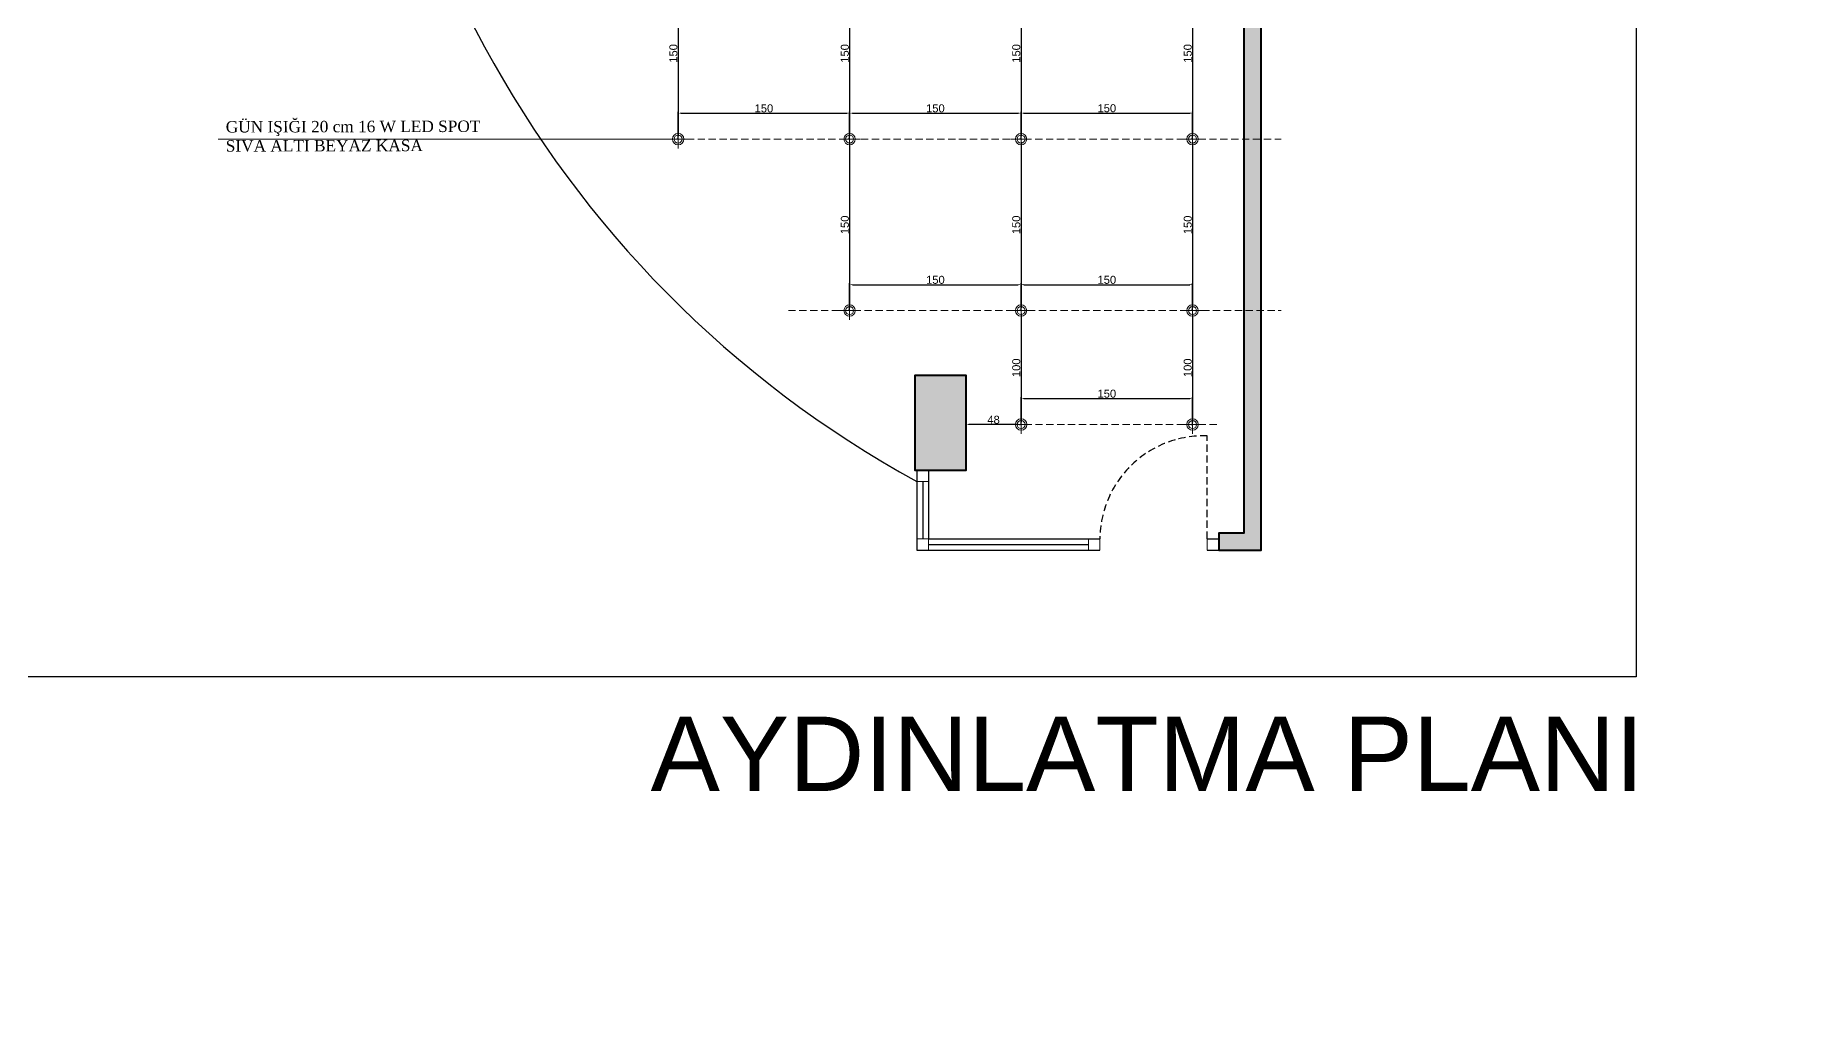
# Model space of a CAD drawing. Header units: millimetres. Extents: x 1287 to 21021, y -1522 to 4173.
# Drawn here: x 6729 to 8272, y 2344 to 3197 of the extents above; entities that cross this region are included whole.
import ezdxf

# ---------------------------------------------------------------- set-up
doc = ezdxf.new("R2010")
doc.units = ezdxf.units.MM
doc.linetypes.add('DASHED2', pattern=[9.525, 6.35, -3.175])
for name, color, linetype, lineweight in [('APLİK', 221, 'Continuous', 20), ('DOĞRAMA', 4, 'Continuous', 25), ('DUVAR', 7, 'Continuous', 40), ('LAMBRİ', 105, 'Continuous', 25), ('PERGOLA', 4, 'Continuous', 9), ('Sebe - Aydınlatma', 240, 'Continuous', 18), ('SPOT', 61, 'Continuous', 5), ('ÖLÇÜ', 40, 'Continuous', 5)]:
    doc.layers.add(name, color=color, linetype=linetype, lineweight=lineweight)
doc.layers.add('Yazı', color=7, linetype='Continuous')
doc.styles.add('OLCU', font='arial.ttf')
doc.styles.get("Standard").update_dxf_attribs({"font": 'arial.ttf'})
doc.dimstyles.new('ISO-25', dxfattribs={"dimtxt": 2.5, "dimasz": 2.5, "dimexe": 1.25, "dimexo": 0.625, "dimtad": 1, "dimtxsty": 'Standard', "dimcen": 2.5, "dimadec": 0, "dimazin": 0, "dimtfac": 1, "dimtmove": 0, "dimatfit": 3, "dimfxl": 1, "dimarcsym": 0})
pattern_1 = [(45, (-115.6037, -4964.37885), (-0.67351921, 0.67351921), []), (45, (-115.1547, -4964.37885), (-0.67351921, 0.67351921), [])]

# ---------------------------------------------------------------- blocks, each defined once
blk = doc.blocks.new('*D102')
at = {"layer": 'Defpoints', "color": 0, "transparency": 16777216}
for p in [(10278.2, 2978.5), (10128.2, 2955.8), (10278.2, 2955.8)]:
    blk.add_point(p, dxfattribs=at)
at = {"layer": 'ÖLÇÜ', "color": 0, "lineweight": -2, "transparency": 16777216}
for p, q in [((10128.2, 2956.4), (10128.2, 2979.8)), ((10130.7, 2978.5), (10275.7, 2978.5)), ((10278.2, 2956.4), (10278.2, 2979.8))]:
    blk.add_line(p, q, dxfattribs=at)
at = {"layer": 'ÖLÇÜ', "color": 0, "transparency": 16777216}
for points in [[(10130.7, 2978.9), (10130.7, 2978.1), (10128.2, 2978.5)], [(10275.7, 2978.9), (10275.7, 2978.1), (10278.2, 2978.5)]]:
    blk.add_solid(points, dxfattribs=at)
at = {"layer": 'ÖLÇÜ', "color": 0, "lineweight": 0, "transparency": 16777216, "insert": (10203.2, 2982.7), "char_height": 7, "attachment_point": 5}
blk.add_mtext('150', dxfattribs=at)
blk = doc.blocks.new('*D103')
at = {"layer": 'Defpoints', "color": 0, "transparency": 16777216}
for p in [(10128.2, 3105.8), (10128.2, 2955.8), (10128.2, 2955.8)]:
    blk.add_point(p, dxfattribs=at)
at = {"layer": 'ÖLÇÜ', "color": 0, "lineweight": -2, "transparency": 16777216}
for p, q in [((10127.5, 3105.8), (10126.9, 3105.8)), ((10128.2, 3103.3), (10128.2, 2958.3)), ((10127.5, 2955.8), (10126.9, 2955.8))]:
    blk.add_line(p, q, dxfattribs=at)
at = {"layer": 'ÖLÇÜ', "color": 0, "transparency": 16777216}
for points in [[(10127.7, 3103.3), (10128.6, 3103.3), (10128.2, 3105.8)], [(10127.7, 2958.3), (10128.6, 2958.3), (10128.2, 2955.8)]]:
    blk.add_solid(points, dxfattribs=at)
at = {"layer": 'ÖLÇÜ', "color": 0, "lineweight": 0, "transparency": 16777216, "insert": (10124, 3030.8), "char_height": 7, "attachment_point": 5, "rotation": 90}
blk.add_mtext('150', dxfattribs=at)
blk = doc.blocks.new('*D104')
at = {"layer": 'Defpoints', "color": 0, "transparency": 16777216}
for p in [(10278.2, 3105.8), (10278.2, 2955.8), (10278.2, 2955.8)]:
    blk.add_point(p, dxfattribs=at)
at = {"layer": 'ÖLÇÜ', "color": 0, "lineweight": -2, "transparency": 16777216}
for p, q in [((10277.5, 3105.8), (10276.9, 3105.8)), ((10278.2, 3103.3), (10278.2, 2958.3)), ((10277.5, 2955.8), (10276.9, 2955.8))]:
    blk.add_line(p, q, dxfattribs=at)
at = {"layer": 'ÖLÇÜ', "color": 0, "transparency": 16777216}
for points in [[(10277.7, 3103.3), (10278.6, 3103.3), (10278.2, 3105.8)], [(10277.7, 2958.3), (10278.6, 2958.3), (10278.2, 2955.8)]]:
    blk.add_solid(points, dxfattribs=at)
at = {"layer": 'ÖLÇÜ', "color": 0, "lineweight": 0, "transparency": 16777216, "insert": (10274, 3030.8), "char_height": 7, "attachment_point": 5, "rotation": 90}
blk.add_mtext('150', dxfattribs=at)
blk = doc.blocks.new('*D105')
at = {"layer": 'Defpoints', "color": 0, "transparency": 16777216}
for p in [(10428.2, 3105.8), (10428.2, 2955.8), (10428.2, 2955.8)]:
    blk.add_point(p, dxfattribs=at)
at = {"layer": 'ÖLÇÜ', "color": 0, "lineweight": -2, "transparency": 16777216}
for p, q in [((10427.5, 3105.8), (10426.9, 3105.8)), ((10428.2, 3103.3), (10428.2, 2958.3)), ((10427.5, 2955.8), (10426.9, 2955.8))]:
    blk.add_line(p, q, dxfattribs=at)
at = {"layer": 'ÖLÇÜ', "color": 0, "transparency": 16777216}
for points in [[(10427.7, 3103.3), (10428.6, 3103.3), (10428.2, 3105.8)], [(10427.7, 2958.3), (10428.6, 2958.3), (10428.2, 2955.8)]]:
    blk.add_solid(points, dxfattribs=at)
at = {"layer": 'ÖLÇÜ', "color": 0, "lineweight": 0, "transparency": 16777216, "insert": (10424, 3030.8), "char_height": 7, "attachment_point": 5, "rotation": 90}
blk.add_mtext('150', dxfattribs=at)
blk = doc.blocks.new('*D106')
at = {"layer": 'Defpoints', "color": 0, "transparency": 16777216}
for p in [(10428.2, 2978.5), (10278.2, 2955.8), (10428.2, 2955.8)]:
    blk.add_point(p, dxfattribs=at)
at = {"layer": 'ÖLÇÜ', "color": 0, "lineweight": -2, "transparency": 16777216}
for p, q in [((10278.2, 2956.5), (10278.2, 2979.8)), ((10280.7, 2978.5), (10425.7, 2978.5)), ((10428.2, 2956.5), (10428.2, 2979.8))]:
    blk.add_line(p, q, dxfattribs=at)
at = {"layer": 'ÖLÇÜ', "color": 0, "transparency": 16777216}
for points in [[(10280.7, 2979), (10280.7, 2978.1), (10278.2, 2978.5)], [(10425.7, 2979), (10425.7, 2978.1), (10428.2, 2978.5)]]:
    blk.add_solid(points, dxfattribs=at)
at = {"layer": 'ÖLÇÜ', "color": 0, "lineweight": 0, "transparency": 16777216, "insert": (10353.2, 2982.7), "char_height": 7, "attachment_point": 5}
blk.add_mtext('150', dxfattribs=at)
blk = doc.blocks.new('*D107')
at = {"layer": 'Defpoints', "color": 0, "transparency": 16777216}
for p in [(10428.2, 2878.9), (10278.2, 2856.2), (10428.2, 2856.2)]:
    blk.add_point(p, dxfattribs=at)
at = {"layer": 'ÖLÇÜ', "color": 0, "lineweight": -2, "transparency": 16777216}
for p, q in [((10278.2, 2856.8), (10278.2, 2880.1)), ((10280.7, 2878.9), (10425.7, 2878.9)), ((10428.2, 2856.8), (10428.2, 2880.1))]:
    blk.add_line(p, q, dxfattribs=at)
at = {"layer": 'ÖLÇÜ', "color": 0, "transparency": 16777216}
for points in [[(10280.7, 2879.3), (10280.7, 2878.4), (10278.2, 2878.9)], [(10425.7, 2879.3), (10425.7, 2878.4), (10428.2, 2878.9)]]:
    blk.add_solid(points, dxfattribs=at)
at = {"layer": 'ÖLÇÜ', "color": 0, "lineweight": 0, "transparency": 16777216, "insert": (10353.2, 2883.1), "char_height": 7, "attachment_point": 5}
blk.add_mtext('150', dxfattribs=at)
blk = doc.blocks.new('*D108')
at = {"layer": 'Defpoints', "color": 0, "transparency": 16777216}
for p in [(10278.2, 2955.8), (10278.2, 2855.8), (10278.2, 2855.8)]:
    blk.add_point(p, dxfattribs=at)
at = {"layer": 'ÖLÇÜ', "color": 0, "lineweight": -2, "transparency": 16777216}
for p, q in [((10277.5, 2955.8), (10276.9, 2955.8)), ((10278.2, 2953.3), (10278.2, 2858.3)), ((10277.5, 2855.8), (10276.9, 2855.8))]:
    blk.add_line(p, q, dxfattribs=at)
at = {"layer": 'ÖLÇÜ', "color": 0, "transparency": 16777216}
for points in [[(10277.7, 2953.3), (10278.6, 2953.3), (10278.2, 2955.8)], [(10277.7, 2858.3), (10278.6, 2858.3), (10278.2, 2855.8)]]:
    blk.add_solid(points, dxfattribs=at)
at = {"layer": 'ÖLÇÜ', "color": 0, "lineweight": 0, "transparency": 16777216, "insert": (10274, 2905.8), "char_height": 7, "attachment_point": 5, "rotation": 90}
blk.add_mtext('100', dxfattribs=at)
blk = doc.blocks.new('*D109')
at = {"layer": 'Defpoints', "color": 0, "transparency": 16777216}
for p in [(10428.2, 2955.8), (10428.2, 2855.8), (10428.2, 2855.8)]:
    blk.add_point(p, dxfattribs=at)
at = {"layer": 'ÖLÇÜ', "color": 0, "lineweight": -2, "transparency": 16777216}
for p, q in [((10427.5, 2955.8), (10426.9, 2955.8)), ((10428.2, 2953.3), (10428.2, 2858.3)), ((10427.5, 2855.8), (10426.9, 2855.8))]:
    blk.add_line(p, q, dxfattribs=at)
at = {"layer": 'ÖLÇÜ', "color": 0, "transparency": 16777216}
for points in [[(10427.7, 2953.3), (10428.6, 2953.3), (10428.2, 2955.8)], [(10427.7, 2858.3), (10428.6, 2858.3), (10428.2, 2855.8)]]:
    blk.add_solid(points, dxfattribs=at)
at = {"layer": 'ÖLÇÜ', "color": 0, "lineweight": 0, "transparency": 16777216, "insert": (10424, 2905.8), "char_height": 7, "attachment_point": 5, "rotation": 90}
blk.add_mtext('100', dxfattribs=at)
blk = doc.blocks.new('*D110')
at = {"layer": 'Defpoints', "color": 0, "transparency": 16777216}
for p in [(10128.2, 3128.5), (9978.2, 3105.8), (10128.2, 3105.8)]:
    blk.add_point(p, dxfattribs=at)
at = {"layer": 'ÖLÇÜ', "color": 0, "lineweight": -2, "transparency": 16777216}
for p, q in [((9978.2, 3106.5), (9978.2, 3129.8)), ((9980.7, 3128.5), (10125.7, 3128.5)), ((10128.2, 3106.5), (10128.2, 3129.8))]:
    blk.add_line(p, q, dxfattribs=at)
at = {"layer": 'ÖLÇÜ', "color": 0, "transparency": 16777216}
for points in [[(9980.7, 3129), (9980.7, 3128.1), (9978.2, 3128.5)], [(10125.7, 3129), (10125.7, 3128.1), (10128.2, 3128.5)]]:
    blk.add_solid(points, dxfattribs=at)
at = {"layer": 'ÖLÇÜ', "color": 0, "lineweight": 0, "transparency": 16777216, "insert": (10053.2, 3132.7), "char_height": 7, "attachment_point": 5}
blk.add_mtext('150', dxfattribs=at)
blk = doc.blocks.new('*D111')
at = {"layer": 'Defpoints', "color": 0, "transparency": 16777216}
for p in [(10278.2, 3128.5), (10128.2, 3105.8), (10278.2, 3105.8)]:
    blk.add_point(p, dxfattribs=at)
at = {"layer": 'ÖLÇÜ', "color": 0, "lineweight": -2, "transparency": 16777216}
for p, q in [((10128.2, 3106.5), (10128.2, 3129.8)), ((10130.7, 3128.5), (10275.7, 3128.5)), ((10278.2, 3106.5), (10278.2, 3129.8))]:
    blk.add_line(p, q, dxfattribs=at)
at = {"layer": 'ÖLÇÜ', "color": 0, "transparency": 16777216}
for points in [[(10130.7, 3129), (10130.7, 3128.1), (10128.2, 3128.5)], [(10275.7, 3129), (10275.7, 3128.1), (10278.2, 3128.5)]]:
    blk.add_solid(points, dxfattribs=at)
at = {"layer": 'ÖLÇÜ', "color": 0, "lineweight": 0, "transparency": 16777216, "insert": (10203.2, 3132.7), "char_height": 7, "attachment_point": 5}
blk.add_mtext('150', dxfattribs=at)
blk = doc.blocks.new('*D112')
at = {"layer": 'Defpoints', "color": 0, "transparency": 16777216}
for p in [(9978.2, 3255.8), (9978.2, 3105.8), (9978.2, 3105.8)]:
    blk.add_point(p, dxfattribs=at)
at = {"layer": 'ÖLÇÜ', "color": 0, "lineweight": -2, "transparency": 16777216}
for p, q in [((9977.5, 3255.8), (9976.9, 3255.8)), ((9978.2, 3253.3), (9978.2, 3108.3)), ((9977.5, 3105.8), (9976.9, 3105.8))]:
    blk.add_line(p, q, dxfattribs=at)
at = {"layer": 'ÖLÇÜ', "color": 0, "transparency": 16777216}
for points in [[(9977.7, 3253.3), (9978.6, 3253.3), (9978.2, 3255.8)], [(9977.7, 3108.3), (9978.6, 3108.3), (9978.2, 3105.8)]]:
    blk.add_solid(points, dxfattribs=at)
at = {"layer": 'ÖLÇÜ', "color": 0, "lineweight": 0, "transparency": 16777216, "insert": (9974, 3180.8), "char_height": 7, "attachment_point": 5, "rotation": 90}
blk.add_mtext('150', dxfattribs=at)
blk = doc.blocks.new('*D113')
at = {"layer": 'Defpoints', "color": 0, "transparency": 16777216}
for p in [(10128.2, 3255.8), (10128.2, 3105.8), (10128.2, 3105.8)]:
    blk.add_point(p, dxfattribs=at)
at = {"layer": 'ÖLÇÜ', "color": 0, "lineweight": -2, "transparency": 16777216}
for p, q in [((10127.5, 3255.8), (10126.9, 3255.8)), ((10128.2, 3253.3), (10128.2, 3108.3)), ((10127.5, 3105.8), (10126.9, 3105.8))]:
    blk.add_line(p, q, dxfattribs=at)
at = {"layer": 'ÖLÇÜ', "color": 0, "transparency": 16777216}
for points in [[(10127.7, 3253.3), (10128.6, 3253.3), (10128.2, 3255.8)], [(10127.7, 3108.3), (10128.6, 3108.3), (10128.2, 3105.8)]]:
    blk.add_solid(points, dxfattribs=at)
at = {"layer": 'ÖLÇÜ', "color": 0, "lineweight": 0, "transparency": 16777216, "insert": (10124, 3180.8), "char_height": 7, "attachment_point": 5, "rotation": 90}
blk.add_mtext('150', dxfattribs=at)
blk = doc.blocks.new('*D114')
at = {"layer": 'Defpoints', "color": 0, "transparency": 16777216}
for p in [(10278.2, 3255.8), (10278.2, 3105.8), (10278.2, 3105.8)]:
    blk.add_point(p, dxfattribs=at)
at = {"layer": 'ÖLÇÜ', "color": 0, "lineweight": -2, "transparency": 16777216}
for p, q in [((10277.5, 3255.8), (10276.9, 3255.8)), ((10278.2, 3253.3), (10278.2, 3108.3)), ((10277.5, 3105.8), (10276.9, 3105.8))]:
    blk.add_line(p, q, dxfattribs=at)
at = {"layer": 'ÖLÇÜ', "color": 0, "transparency": 16777216}
for points in [[(10277.7, 3253.3), (10278.6, 3253.3), (10278.2, 3255.8)], [(10277.7, 3108.3), (10278.6, 3108.3), (10278.2, 3105.8)]]:
    blk.add_solid(points, dxfattribs=at)
at = {"layer": 'ÖLÇÜ', "color": 0, "lineweight": 0, "transparency": 16777216, "insert": (10274, 3180.8), "char_height": 7, "attachment_point": 5, "rotation": 90}
blk.add_mtext('150', dxfattribs=at)
blk = doc.blocks.new('*D115')
at = {"layer": 'Defpoints', "color": 0, "transparency": 16777216}
for p in [(10428.2, 3255.8), (10428.2, 3105.8), (10428.2, 3105.8)]:
    blk.add_point(p, dxfattribs=at)
at = {"layer": 'ÖLÇÜ', "color": 0, "lineweight": -2, "transparency": 16777216}
for p, q in [((10427.5, 3255.8), (10426.9, 3255.8)), ((10428.2, 3253.3), (10428.2, 3108.3)), ((10427.5, 3105.8), (10426.9, 3105.8))]:
    blk.add_line(p, q, dxfattribs=at)
at = {"layer": 'ÖLÇÜ', "color": 0, "transparency": 16777216}
for points in [[(10427.7, 3253.3), (10428.6, 3253.3), (10428.2, 3255.8)], [(10427.7, 3108.3), (10428.6, 3108.3), (10428.2, 3105.8)]]:
    blk.add_solid(points, dxfattribs=at)
at = {"layer": 'ÖLÇÜ', "color": 0, "lineweight": 0, "transparency": 16777216, "insert": (10424, 3180.8), "char_height": 7, "attachment_point": 5, "rotation": 90}
blk.add_mtext('150', dxfattribs=at)
blk = doc.blocks.new('*D116')
at = {"layer": 'Defpoints', "color": 0, "transparency": 16777216}
for p in [(10428.2, 3128.6), (10278.2, 3105.9), (10428.2, 3105.9)]:
    blk.add_point(p, dxfattribs=at)
at = {"layer": 'ÖLÇÜ', "color": 0, "lineweight": -2, "transparency": 16777216}
for p, q in [((10278.2, 3106.5), (10278.2, 3129.8)), ((10280.7, 3128.6), (10425.7, 3128.6)), ((10428.2, 3106.5), (10428.2, 3129.8))]:
    blk.add_line(p, q, dxfattribs=at)
at = {"layer": 'ÖLÇÜ', "color": 0, "transparency": 16777216}
for points in [[(10280.7, 3129), (10280.7, 3128.1), (10278.2, 3128.6)], [(10425.7, 3129), (10425.7, 3128.1), (10428.2, 3128.6)]]:
    blk.add_solid(points, dxfattribs=at)
at = {"layer": 'ÖLÇÜ', "color": 0, "lineweight": 0, "transparency": 16777216, "insert": (10353.2, 3132.8), "char_height": 7, "attachment_point": 5}
blk.add_mtext('150', dxfattribs=at)
blk = doc.blocks.new('*D134')
at = {"layer": 'Defpoints', "color": 0, "transparency": 16777216}
for p in [(10230.1, 2856.1), (10230.1, 2856.1), (10278.2, 2856.1)]:
    blk.add_point(p, dxfattribs=at)
at = {"layer": 'ÖLÇÜ', "color": 0, "lineweight": -2, "transparency": 16777216}
for p, q in [((10230.1, 2856.8), (10230.1, 2857.4)), ((10275.7, 2856.1), (10232.6, 2856.1)), ((10278.2, 2856.8), (10278.2, 2857.4))]:
    blk.add_line(p, q, dxfattribs=at)
at = {"layer": 'ÖLÇÜ', "color": 0, "transparency": 16777216}
for points in [[(10232.6, 2856.6), (10232.6, 2855.7), (10230.1, 2856.1)], [(10275.7, 2856.6), (10275.7, 2855.7), (10278.2, 2856.1)]]:
    blk.add_solid(points, dxfattribs=at)
at = {"layer": 'ÖLÇÜ', "color": 0, "lineweight": 0, "transparency": 16777216, "insert": (10254.1, 2860.3), "char_height": 7, "attachment_point": 5}
blk.add_mtext('48', dxfattribs=at)
blk = doc.blocks.new('lambri')
at = {"layer": 'LAMBRİ'}
h = blk.add_hatch(dxfattribs=at)
h.set_pattern_fill('ANSI32', color=256, scale=0.1)
h.set_pattern_definition(pattern_1)
h.paths.add_polyline_path([(11473.3, 2813), (11337.2, 2813), (11337.2, 2811.8), (11340.5, 2811.8), (11342, 2811.8), (11345, 2811.8), (11346.5, 2811.8), (11473.3, 2811.8)])
h.paths.add_polyline_path([(11346.5, 2811.8), (11340.5, 2811.8), (11342, 2810), (11345, 2810)])
h.paths.add_polyline_path([(11356, 2811.8), (11350, 2811.8), (11351.5, 2810), (11354.5, 2810)])
h.paths.add_polyline_path([(11365.5, 2811.8), (11359.5, 2811.8), (11361, 2810), (11364, 2810)])
h.paths.add_polyline_path([(11375, 2811.8), (11369, 2811.8), (11370.5, 2810), (11373.5, 2810)])
h.paths.add_polyline_path([(11384.5, 2811.8), (11378.5, 2811.8), (11380, 2810), (11383, 2810)])
h.paths.add_polyline_path([(11394, 2811.8), (11388, 2811.8), (11389.5, 2810), (11392.5, 2810)])
h.paths.add_polyline_path([(11403.5, 2811.8), (11397.5, 2811.8), (11399, 2810), (11402, 2810)])
h.paths.add_polyline_path([(11413, 2811.8), (11407, 2811.8), (11408.5, 2810), (11411.5, 2810)])
h.paths.add_polyline_path([(11422.5, 2811.8), (11416.5, 2811.8), (11418, 2810), (11421, 2810)])
h.paths.add_polyline_path([(11432, 2811.8), (11426, 2811.8), (11427.5, 2810), (11430.5, 2810)])
h.paths.add_polyline_path([(11441.5, 2811.8), (11435.5, 2811.8), (11437, 2810), (11440, 2810)])
h.paths.add_polyline_path([(11451, 2811.8), (11445, 2811.8), (11446.5, 2810), (11449.5, 2810)])
h.paths.add_polyline_path([(11460.5, 2811.8), (11454.5, 2811.8), (11456, 2810), (11459, 2810)])
h.paths.add_polyline_path([(11668.3, 2680.9), (11668.3, 2688.3), (11660.9, 2688.3), (11660.9, 2680.9)], flags=9)
h.paths.add_polyline_path([(11654.4, 2731.5), (11659, 2731.5), (11659, 2738.9), (11654.4, 2738.9)], flags=9)
h.paths.add_polyline_path([(11645.8, 2585.8), (11697.1, 2585.4), (11697.2, 2599.2), (11645.9, 2599.7)], flags=9)
h.paths.add_polyline_path([(11646.3, 2597), (11668.9, 2596.8), (11669, 2610.7), (11646.4, 2610.9)], flags=9)
h.paths.add_polyline_path([(11729.7, 2597.8), (11807.1, 2597.1), (11807.2, 2611), (11729.8, 2611.6)], flags=9)
h.paths.add_polyline_path([(11423.3, 2777.4), (11451.2, 2777.2), (11451.3, 2791), (11423.5, 2791.3)], flags=9)
h.paths.add_polyline_path([(11323.2, 2894), (11503.1, 2892.4), (11503.2, 2906.9), (11323.4, 2908.4)], flags=9)
h.paths.add_polyline_path([(11965.6, 2476.7), (12022.8, 2476.7), (12022.8, 2490.8), (11965.6, 2490.8)], flags=9)
h.paths.add_polyline_path([(11977, 2491.9), (12013, 2491.9), (12013, 2503.9), (11977, 2503.9)], flags=9)
h.paths.add_polyline_path([(11396.1, 2473.4), (11416.4, 2473.4), (11416.4, 2477.5), (11396.1, 2477.5)], flags=9)
h.paths.add_polyline_path([(11396.5, 2500.3), (11427.4, 2500.3), (11427.4, 2504.4), (11396.5, 2504.4)], flags=9)
h.paths.add_polyline_path([(11396.2, 2506), (11420.2, 2506), (11420.2, 2512.1), (11396.2, 2512.1)], flags=9)
h.paths.add_polyline_path([(11318.8, 2470.2), (11349.8, 2470.2), (11349.8, 2474.3), (11318.8, 2474.3)], flags=9)
h.paths.add_polyline_path([(11318.5, 2475.9), (11342.5, 2475.9), (11342.5, 2482), (11318.5, 2482)], flags=9)
h.paths.add_polyline_path([(11242.5, 2496), (11286.5, 2496), (11286.5, 2502.1), (11242.5, 2502.1)], flags=9)
h.paths.add_polyline_path([(11243.4, 2502.5), (11284.4, 2502.5), (11284.4, 2508.5), (11243.4, 2508.5)], flags=9)
h.paths.add_polyline_path([(11243.6, 2509.6), (11275.2, 2509.6), (11275.2, 2514.5), (11243.6, 2514.5)], flags=9)
h.paths.add_polyline_path([(11333.5, 2508.9), (11343.3, 2508.9), (11343.3, 2515.7), (11333.5, 2515.7)], flags=25)
h.paths.add_polyline_path([(11333.5, 2508.9), (11343.3, 2508.9), (11343.3, 2515.7), (11333.5, 2515.7)], flags=25)
h.paths.add_polyline_path([(11293.1, 2491.6), (11307.9, 2491.6), (11307.9, 2497.6), (11293.1, 2497.6)], flags=9)
h.paths.add_polyline_path([(11293.4, 2498.8), (11308, 2498.8), (11308, 2502.8), (11293.4, 2502.8)], flags=9)
h.paths.add_polyline_path([(11444.7, 2511.8), (11454.1, 2511.8), (11454.1, 2516), (11444.7, 2516)], flags=9)
h.paths.add_polyline_path([(11369.3, 2473.7), (11382.3, 2473.7), (11382.3, 2478.6), (11369.3, 2478.6)], flags=9)
h.paths.add_polyline_path([(11369.4, 2503.2), (11382.6, 2503.2), (11382.6, 2507.4), (11369.4, 2507.4)], flags=9)
h.paths.add_polyline_path([(11293.9, 2506.8), (11311, 2506.8), (11311, 2511), (11293.9, 2511)], flags=9)
h.paths.add_polyline_path([(11293.6, 2472.3), (11306.9, 2472.3), (11306.9, 2478.4), (11293.6, 2478.4)], flags=9)
h.paths.add_polyline_path([(11293.9, 2513), (11308.5, 2513), (11308.5, 2517), (11293.9, 2517)], flags=9)
h.paths.add_polyline_path([(11218.3, 2473.1), (11238.6, 2473.1), (11238.6, 2477.3), (11218.3, 2477.3)], flags=9)
h.paths.add_polyline_path([(11218.4, 2503.5), (11239.2, 2503.5), (11239.2, 2507.6), (11218.4, 2507.6)], flags=9)
h.paths.add_polyline_path([(11563.7, 2870.5), (11581.3, 2870.3), (11581.3, 2875.9), (11563.7, 2876)], flags=9)
h.paths.add_polyline_path([(11330.2, 2927.3), (11639.9, 2924.7), (11640.3, 2965.9), (11330.6, 2968.5)], flags=9)
h.paths.add_polyline_path([(11723.7, 2585.1), (11815.3, 2584.3), (11815.4, 2598.2), (11723.9, 2599)], flags=9)
h.paths.add_polyline_path([(11575.9, 2611.3), (11622, 2610.9), (11622.1, 2624.7), (11576, 2625.1)], flags=9)
h.paths.add_polyline_path([(11352.2, 2595.7), (11541.3, 2594.1), (11541.4, 2607.9), (11352.3, 2609.5)], flags=9)
h = blk.add_hatch(dxfattribs=at)
h.set_pattern_fill('ANSI32', color=256, scale=0.1)
h.set_pattern_definition(pattern_1)
h.paths.add_polyline_path([(11468.5, 2810), (11470, 2811.8), (11464, 2811.8), (11465.5, 2810)])
at = {"layer": 'APLİK'}
blk.add_line((11388.2, 2813), (11386.7, 2813), dxfattribs=at)
at = {"layer": 'LAMBRİ'}
for p, q in [((11337.2, 2813), (11473.3, 2813)), ((11337.2, 2811.8), (11337.2, 2813)), ((11337.2, 2811.8), (11473.3, 2811.8)), ((11340.5, 2811.8), (11337.2, 2811.8)), ((11342, 2811.8), (11340.5, 2811.8)), ((11342, 2810), (11340.5, 2811.8)), ((11342, 2811.8), (11345, 2811.8)), ((11342, 2810), (11345, 2810)), ((11345, 2811.8), (11346.5, 2811.8)), ((11345, 2810), (11346.5, 2811.8)), ((11351.5, 2811.8), (11350, 2811.8)), ((11351.5, 2810), (11350, 2811.8)), ((11351.5, 2811.8), (11354.5, 2811.8)), ((11351.5, 2810), (11354.5, 2810)), ((11354.5, 2811.8), (11356, 2811.8)), ((11354.5, 2810), (11356, 2811.8)), ((11361, 2811.8), (11359.5, 2811.8)), ((11361, 2810), (11359.5, 2811.8)), ((11361, 2811.8), (11364, 2811.8)), ((11361, 2810), (11364, 2810)), ((11364, 2811.8), (11365.5, 2811.8)), ((11364, 2810), (11365.5, 2811.8)), ((11370.5, 2811.8), (11369, 2811.8)), ((11370.5, 2810), (11369, 2811.8)), ((11370.5, 2811.8), (11373.5, 2811.8)), ((11370.5, 2810), (11373.5, 2810)), ((11373.5, 2811.8), (11375, 2811.8)), ((11373.5, 2810), (11375, 2811.8)), ((11380, 2811.8), (11378.5, 2811.8)), ((11380, 2810), (11378.5, 2811.8)), ((11380, 2811.8), (11383, 2811.8)), ((11380, 2810), (11383, 2810)), ((11383, 2811.8), (11384.5, 2811.8)), ((11383, 2810), (11384.5, 2811.8)), ((11389.5, 2811.8), (11388, 2811.8)), ((11389.5, 2810), (11388, 2811.8)), ((11389.5, 2811.8), (11392.5, 2811.8)), ((11389.5, 2810), (11392.5, 2810)), ((11392.5, 2811.8), (11394, 2811.8)), ((11392.5, 2810), (11394, 2811.8)), ((11399, 2811.8), (11397.5, 2811.8)), ((11399, 2810), (11397.5, 2811.8)), ((11399, 2811.8), (11402, 2811.8)), ((11399, 2810), (11402, 2810)), ((11402, 2811.8), (11403.5, 2811.8)), ((11402, 2810), (11403.5, 2811.8)), ((11408.5, 2811.8), (11407, 2811.8)), ((11408.5, 2810), (11407, 2811.8)), ((11408.5, 2811.8), (11411.5, 2811.8)), ((11408.5, 2810), (11411.5, 2810)), ((11411.5, 2811.8), (11413, 2811.8)), ((11411.5, 2810), (11413, 2811.8)), ((11418, 2811.8), (11416.5, 2811.8)), ((11418, 2810), (11416.5, 2811.8)), ((11418, 2811.8), (11421, 2811.8)), ((11418, 2810), (11421, 2810)), ((11421, 2811.8), (11422.5, 2811.8)), ((11421, 2810), (11422.5, 2811.8)), ((11427.5, 2811.8), (11426, 2811.8)), ((11427.5, 2810), (11426, 2811.8)), ((11427.5, 2811.8), (11430.5, 2811.8)), ((11427.5, 2810), (11430.5, 2810)), ((11430.5, 2811.8), (11432, 2811.8)), ((11430.5, 2810), (11432, 2811.8)), ((11437, 2811.8), (11435.5, 2811.8)), ((11437, 2810), (11435.5, 2811.8)), ((11437, 2811.8), (11440, 2811.8)), ((11437, 2810), (11440, 2810)), ((11440, 2811.8), (11441.5, 2811.8)), ((11440, 2810), (11441.5, 2811.8)), ((11446.5, 2811.8), (11445, 2811.8)), ((11446.5, 2810), (11445, 2811.8)), ((11446.5, 2811.8), (11449.5, 2811.8)), ((11446.5, 2810), (11449.5, 2810)), ((11449.5, 2811.8), (11451, 2811.8)), ((11449.5, 2810), (11451, 2811.8)), ((11456, 2811.8), (11454.5, 2811.8)), ((11456, 2810), (11454.5, 2811.8)), ((11456, 2811.8), (11459, 2811.8)), ((11456, 2810), (11459, 2810)), ((11459, 2811.8), (11460.5, 2811.8)), ((11459, 2810), (11460.5, 2811.8)), ((11465.5, 2811.8), (11464, 2811.8)), ((11465.5, 2810), (11464, 2811.8)), ((11465.5, 2811.8), (11468.5, 2811.8)), ((11465.5, 2810), (11468.5, 2810)), ((11468.5, 2811.8), (11470, 2811.8)), ((11468.5, 2810), (11470, 2811.8)), ((11470, 2811.8), (11473.3, 2811.8)), ((11473.3, 2811.8), (11473.3, 2813)), ((11473.3, 2811.8), (11473.3, 2813)), ((11473.3, 2811.8), (11473.3, 2813))]:
    blk.add_line(p, q, dxfattribs=at)
blk = doc.blocks.new('aydınlatma2')
at = {"layer": 'Sebe - Aydınlatma', "linetype": 'DASHED2'}
for points in [[(9947.613, 3105.842), (10505.615, 3105.842)], [(10074.589, 2955.825), (10505.615, 2955.825)], [(10252.544, 2856.143), (10449.813, 2856.143)]]:
    blk.add_lwpolyline(points, dxfattribs=at)
at = {"layer": 'SPOT', "lineweight": 0}
for p, q in [((9987.259, 3105.842), (9969.062, 3105.842)), ((9978.16, 3097.645), (9978.16, 3115.842)), ((9978.16, 3097.645), (9978.16, 3115.842)), ((10137.259, 3105.842), (10119.062, 3105.842)), ((10128.16, 3097.645), (10128.16, 3115.842)), ((10287.259, 3105.842), (10269.062, 3105.842)), ((10278.16, 3097.645), (10278.16, 3115.842)), ((10437.259, 3105.842), (10419.062, 3105.842)), ((10428.16, 3097.645), (10428.16, 3115.842)), ((10128.16, 2947.627), (10128.16, 2965.825)), ((10278.16, 2947.627), (10278.16, 2965.825)), ((10428.16, 2947.627), (10428.16, 2965.825)), ((10137.259, 2955.825), (10119.062, 2955.825)), ((10287.259, 2955.825), (10269.062, 2955.825)), ((10437.259, 2955.825), (10419.062, 2955.825)), ((10287.309, 2856.143), (10269.112, 2856.143)), ((10278.21, 2847.945), (10278.21, 2866.143)), ((10437.309, 2856.143), (10419.112, 2856.143)), ((10428.21, 2847.945), (10428.21, 2866.143))]:
    blk.add_line(p, q, dxfattribs=at)
for centre, radius in [((9978.16, 3105.842), 5), ((9978.16, 3105.842), 3.5), ((10128.16, 3105.842), 5), ((10128.16, 3105.842), 3.5), ((10278.16, 3105.842), 5), ((10278.16, 3105.842), 3.5), ((10428.16, 3105.842), 5), ((10428.16, 3105.842), 3.5), ((10128.16, 2955.825), 5), ((10128.16, 2955.825), 3.5), ((10278.16, 2955.825), 5), ((10278.16, 2955.825), 3.5), ((10428.16, 2955.825), 5), ((10428.16, 2955.825), 3.5), ((10278.21, 2856.143), 5), ((10278.21, 2856.143), 3.5), ((10428.21, 2856.143), 5), ((10428.21, 2856.143), 3.5)]:
    blk.add_circle(centre, radius, dxfattribs=at)
at = {"layer": 'ÖLÇÜ', "lineweight": 0}
for base, p1, p2, picture, middle in [((9978.163, 3105.842), (9978.163, 3255.842), (9978.163, 3105.842), '*D112', (9973.964, 3180.842)), ((10128.163, 3105.842), (10128.163, 3255.842), (10128.163, 3105.842), '*D113', (10123.964, 3180.842)), ((10278.163, 3105.842), (10278.163, 3255.842), (10278.163, 3105.842), '*D114', (10273.964, 3180.842)), ((10428.163, 3105.842), (10428.163, 3255.842), (10428.163, 3105.842), '*D115', (10423.964, 3180.842)), ((10128.163, 2955.825), (10128.163, 3105.825), (10128.163, 2955.825), '*D103', (10123.964, 3030.825)), ((10278.163, 2955.825), (10278.163, 3105.825), (10278.163, 2955.825), '*D104', (10273.964, 3030.825)), ((10428.163, 2955.825), (10428.163, 3105.825), (10428.163, 2955.825), '*D105', (10423.964, 3030.825)), ((10278.163, 2855.789), (10278.163, 2955.789), (10278.163, 2855.789), '*D108', (10273.964, 2905.789)), ((10428.163, 2855.789), (10428.163, 2955.789), (10428.163, 2855.789), '*D109', (10423.964, 2905.789))]:
    dim = blk.add_linear_dim(base=base, p1=p1, p2=p2, angle=270, dimstyle='ISO-25', override={"dimtxt": 7}, dxfattribs=at)
    dim.commit()
    dim.dimension.update_dxf_attribs({"geometry": picture, "text_midpoint": middle})
for base, p1, p2, picture, middle in [((10128.16, 3128.539), (9978.16, 3105.842), (10128.16, 3105.842), '*D110', (10053.16, 3132.738)), ((10278.16, 3128.539), (10128.16, 3105.842), (10278.16, 3105.842), '*D111', (10203.16, 3132.738)), ((10428.163, 3128.557), (10278.163, 3105.86), (10428.163, 3105.86), '*D116', (10353.163, 3132.756)), ((10278.16, 2978.522), (10128.16, 2955.825), (10278.16, 2955.825), '*D102', (10203.16, 2982.721)), ((10428.163, 2978.539), (10278.163, 2955.842), (10428.163, 2955.842), '*D106', (10353.163, 2982.738)), ((10428.213, 2878.857), (10278.213, 2856.16), (10428.213, 2856.16), '*D107', (10353.213, 2883.056))]:
    dim = blk.add_linear_dim(base=base, p1=p1, p2=p2, dimstyle='ISO-25', override={"dimtxt": 7}, dxfattribs=at)
    dim.commit()
    dim.dimension.update_dxf_attribs({"geometry": picture, "text_midpoint": middle})
dim = blk.add_linear_dim(base=(10230.115, 2856.143), p1=(10278.163, 2856.143), p2=(10230.115, 2856.143), text='48', dimstyle='ISO-25', override={"dimtxt": 7}, dxfattribs=at)
dim.commit()
dim.dimension.update_dxf_attribs({"geometry": '*D134', "text_midpoint": (10254.139, 2860.342)})

msp = doc.modelspace()

# ---------------------------------------------------------------- hatches: boundary and pattern name
h = msp.add_hatch(color=256)
h.dxf.hatch_style = 1
h.paths.add_polyline_path([(10598.775, 584.53), (10598.775, 4059.675), (5942.638, 4059.675), (5942.638, 584.53)])
h.paths.add_polyline_path([(5962.638, 604.53), (5962.638, 4039.675), (10578.775, 4039.675), (10578.775, 604.53)], flags=16)
h.paths.add_polyline_path([(6519.893, 778.27), (6520.667, 3865.935), (6536.057, 3865.935), (6535.283, 778.27)], flags=0)
h.paths.add_polyline_path([(6015.638, 1487.424), (6015.635, 1502.885), (6468.358, 1502.885), (6468.358, 1487.495)], flags=0)
h.paths.add_polyline_path([(6080.278, 1558.408), (6080.278, 1881.292), (6183.601, 1881.292), (6183.601, 1558.408)], flags=0)
h.paths.add_polyline_path([(6071.667, 1891.8), (6037.227, 1891.8), (6054.447, 1921.935)], flags=0)
h.paths.add_polyline_path([(6015.635, 1969.703), (6015.638, 1985.164), (6468.358, 1985.093), (6468.358, 1969.703)], flags=0)
h.paths.add_polyline_path([(6015.521, 2302.178), (6015.523, 2317.639), (6468.243, 2317.568), (6468.243, 2302.178)], flags=0)
h.paths.add_polyline_path([(6015.556, 2537.898), (6015.558, 2553.359), (6468.278, 2553.288), (6468.278, 2537.898)], flags=0)
h.paths.add_polyline_path([(6015.591, 2763.088), (6015.594, 2778.549), (6468.313, 2778.478), (6468.313, 2763.088)], flags=0)
h.paths.add_polyline_path([(6015.635, 2988.278), (6015.638, 3003.739), (6468.358, 3003.668), (6468.358, 2988.278)], flags=0)
h.paths.add_polyline_path([(6015.635, 3269.753), (6015.638, 3285.214), (6468.358, 3285.143), (6468.358, 3269.753)], flags=0)
h.paths.add_polyline_path([(6015.635, 3569.858), (6015.638, 3585.319), (6468.358, 3585.248), (6468.358, 3569.858)], flags=0)
h.paths.add_polyline_path([(6011.198, 802.859), (6502.295, 802.859), (6502.295, 1366.204), (6011.198, 1366.204)], flags=8)
h.paths.add_polyline_path([(6032.866, 1386.231), (6154.175, 1386.231), (6154.175, 1444.648), (6032.866, 1444.648)], flags=8)
h.paths.add_polyline_path([(6083.249, 2022.59), (6419.744, 2022.59), (6419.744, 2188.638), (6083.249, 2188.638)], flags=8)
h.paths.add_polyline_path([(6032.989, 3510.142), (6274.583, 3510.142), (6274.583, 3568.56), (6032.989, 3568.56)], flags=8)
h.paths.add_polyline_path([(6192.211, 1890.769), (6318.904, 1890.769), (6318.904, 1916.599), (6192.211, 1916.599)], flags=8)
h.paths.add_polyline_path([(6096.728, 1889.902), (6173.401, 1889.902), (6173.401, 1915.733), (6096.728, 1915.733)], flags=8)
h.paths.add_polyline_path([(6219.686, 3657.173), (6505.428, 3657.173), (6505.428, 3704.638), (6219.686, 3704.638)], flags=8)
h = msp.add_hatch(color=256)
h.dxf.hatch_style = 1
h.paths.add_polyline_path([(7541.883, 3711.288), (7551.883, 3711.283), (7631.831, 3711.228), (7631.831, 3701.38), (7631.831, 3696.18), (7641.831, 3696.18), (7641.831, 3711.177), (7786.831, 3711.24), (7786.831, 3500.179), (7641.831, 3500.179), (7641.831, 3616.179), (7631.831, 3616.179), (7631.831, 3486.443), (7786.831, 3486.443), (7786.831, 2761.179), (7764.831, 2761.179), (7764.831, 2746.179), (7801.831, 2746.179), (7801.831, 3500.179), (7801.831, 3726.246), (7646.831, 3726.179), (7012.05, 3725.905), (7012.042, 3711.565)])
at = {"layer": 'DUVAR'}
h = msp.add_hatch(color=256, dxfattribs=at)
h.dxf.hatch_style = 1
h.paths.add_polyline_path([(7510.831, 2816.179), (7543.831, 2816.179), (7543.831, 2899.179), (7498.831, 2899.179), (7498.831, 2816.179)])

# ---------------------------------------------------------------- linework, layer by layer
msp.add_lwpolyline([(6621.845, 3926.358), (8130.009, 3926.358), (8130.009, 2635.49), (6621.845, 2635.49)], close=True)
at = {"layer": 'DOĞRAMA', "linetype": 'DASHED2'}
msp.add_lwpolyline([(7754.831, 2756.179), (7754.831, 2846.179)], dxfattribs=at)
at = {"layer": 'DOĞRAMA'}
for points in [[(7500.831, 2816.179), (7500.831, 2746.179), (7660.831, 2746.179)], [(7510.831, 2816.179), (7510.831, 2756.179), (7660.831, 2756.179)], [(7505.831, 2806.179), (7505.831, 2756.179)], [(7510.831, 2751.179), (7650.831, 2751.179)], [(7754.831, 2756.179), (7764.831, 2756.179)], [(7754.831, 2746.179), (7764.831, 2746.179)]]:
    msp.add_lwpolyline(points, dxfattribs=at)
msp.add_arc((7954.165, 3635.688), 945.165, 175.398317, 241.338456, dxfattribs=at)
at = {"layer": 'DOĞRAMA', "linetype": 'DASHED2'}
msp.add_arc((7751.622, 2755.442), 90.794, 87.974612, 179.534704, dxfattribs=at)
at = {"layer": 'DUVAR'}
for points in [[(7786.831, 3486.443), (7786.831, 2761.179), (7764.831, 2761.179), (7764.831, 2746.179), (7801.831, 2746.179), (7801.831, 3500.179)], [(7510.831, 2816.179), (7543.831, 2816.179), (7543.831, 2899.179), (7498.831, 2899.179), (7498.831, 2816.179), (7510.831, 2816.179)]]:
    msp.add_lwpolyline(points, dxfattribs=at)
at = {"layer": 'PERGOLA', "ltscale": 0.0001}
for points in [[(7500.831, 2806.179), (7500.831, 2816.179), (7510.831, 2816.179), (7510.831, 2806.179)], [(7500.831, 2746.179), (7500.831, 2756.179), (7510.831, 2756.179), (7510.831, 2746.179)], [(7650.831, 2746.179), (7650.831, 2756.179), (7660.831, 2756.179), (7660.831, 2746.179)], [(7754.831, 2746.179), (7754.831, 2756.179), (7764.831, 2756.179), (7764.831, 2746.179)]]:
    msp.add_lwpolyline(points, close=True, dxfattribs=at)
at = {"layer": 'Yazı', "color": 1, "lineweight": 0}
msp.add_line((7291.877, 3105.825), (6889.43, 3105.825), dxfattribs=at)

# ---------------------------------------------------------------- block references
msp.add_blockref('aydınlatma2', (-2686.284, 0))
at = {"layer": 'LAMBRİ', "xscale": -1, "rotation": 270}
msp.add_blockref('lambri', (4289.692, -9386.877), dxfattribs=at)

# ---------------------------------------------------------------- texts
at = {"insert": (7267.76, 2600.662), "char_height": 65.09542, "attachment_point": 1}
msp.add_mtext_dynamic_manual_height_columns('AYDINLATMA PLANI', width=920.14501, gutter_width=650.954, heights=[0], dxfattribs=at)
at = {"layer": 'Yazı', "color": 1, "lineweight": 0, "insert": (6896.07, 3121.564), "char_height": 10, "attachment_point": 1, "rotation": 0.142342, "style": 'OLCU'}
msp.add_mtext_dynamic_manual_height_columns('{\\fTimes New Roman|b0|i0|c162|p18;\\C244;GÜN IŞIĞI 20 cm 16 W LED SPOT \\PSIVA ALTI BEYAZ KASA}', width=712.94007, gutter_width=54.485, heights=[165.174], dxfattribs=at)

doc.saveas('drawing.dxf')
